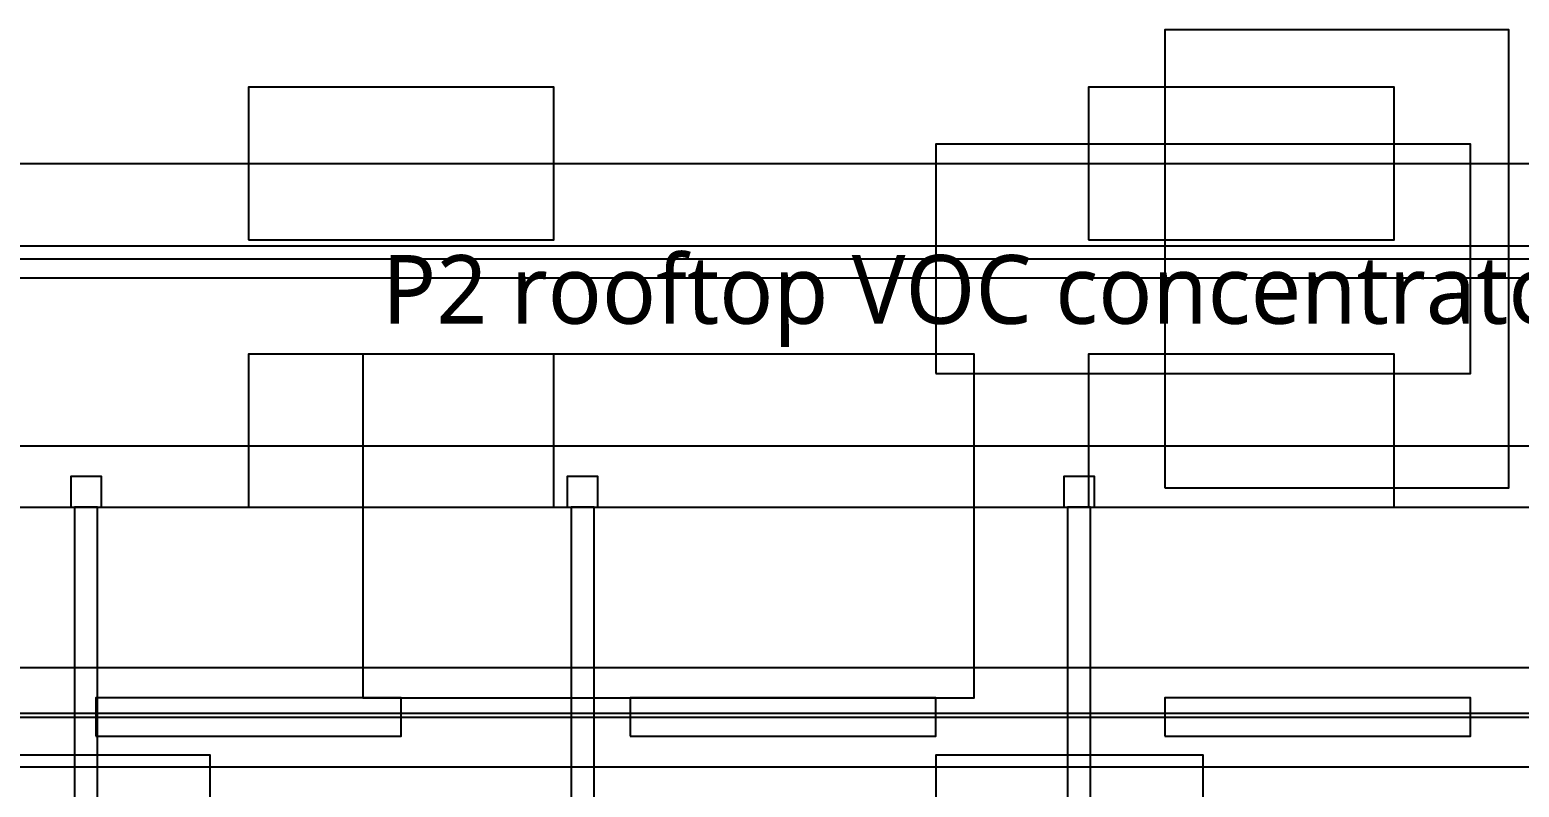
# Model space of a CAD drawing. Header units: metres. Extents: x -1640 to 1560, y -268 to 2338.
# Drawn here: x 71.28 to 110.28, y 1723.66 to 1743.5 of the extents above; entities that cross this region are included whole.
import ezdxf

# ---------------------------------------------------------------- set-up
doc = ezdxf.new("R2010")
doc.units = ezdxf.units.M
for name, color, linetype in [('1F_ELEC', 6, 'Continuous'), ('1F_SUPPORT', 4, 'Continuous'), ('2F_SUPPORT', 4, 'Continuous'), ('3F_SUPPORT', 4, 'Continuous'), ('4F_DCC', 3, 'Continuous'), ('4F_MAU', 2, 'Continuous'), ('4F_SUPPORT', 4, 'Continuous'), ('5F_ELEC', 6, 'Continuous'), ('5F_SUPPORT', 4, 'Continuous'), ('6F_SUPPORT', 4, 'Continuous'), ('7F_SUPPORT', 4, 'Continuous'), ('8F_DCC', 3, 'Continuous'), ('8F_MAU', 2, 'Continuous'), ('8F_SUPPORT', 4, 'Continuous'), ('EHS_TREATED_EXHAUST', 30, 'Continuous'), ('RF_RSC', 4, 'Continuous'), ('UTIL_CHW.R_CONCEPT', 2, 'Continuous'), ('UTIL_CHW.S_CONCEPT', 1, 'Continuous'), ('UTIL_ELEC.EMERG_CONCEPT', 4, 'Continuous'), ('UTIL_ELEC.MV_CONCEPT', 1, 'Continuous'), ('UTIL_ELEC.UPS_CONCEPT', 3, 'Continuous'), ('UTIL_EXH.HEAT_CONCEPT', 1, 'Continuous'), ('UTIL_EXH.VOC_CONCEPT', 6, 'Continuous'), ('UTIL_HR_CONCEPT', 5, 'Continuous'), ('UTIL_PLANT', 2, 'Continuous'), ('UTIL_TEXT', 7, 'Continuous')]:
    doc.layers.add(name, color=color, linetype=linetype)
doc.styles.add('KO', font='malgun.ttf')

msp = doc.modelspace()

# ---------------------------------------------------------------- linework, layer by layer
at = {"layer": '1F_ELEC'}
for points in [[(77, 1738), (85, 1738), (85, 1742), (77, 1742)], [(99, 1738), (107, 1738), (107, 1742), (99, 1742)], [(77, 1731), (85, 1731), (85, 1735), (77, 1735)], [(99, 1731), (107, 1731), (107, 1735), (99, 1735)]]:
    msp.add_lwpolyline(points, close=True, dxfattribs=at)
at = {"layer": '1F_SUPPORT'}
msp.add_lwpolyline([(101, 1731.5), (110, 1731.5), (110, 1743.5), (101, 1743.5)], close=True, dxfattribs=at)
at = {"layer": '2F_SUPPORT'}
msp.add_lwpolyline([(101, 1731.5), (110, 1731.5), (110, 1743.5), (101, 1743.5)], close=True, dxfattribs=at)
at = {"layer": '3F_SUPPORT'}
msp.add_lwpolyline([(101, 1731.5), (110, 1731.5), (110, 1743.5), (101, 1743.5)], close=True, dxfattribs=at)
at = {"layer": '4F_DCC'}
for points in [[(73, 1725), (81, 1725), (81, 1726), (73, 1726)], [(87, 1725), (95, 1725), (95, 1726), (87, 1726)], [(101, 1725), (109, 1725), (109, 1726), (101, 1726)]]:
    msp.add_lwpolyline(points, close=True, dxfattribs=at)
at = {"layer": '4F_MAU'}
msp.add_lwpolyline([(95, 1734.5), (109, 1734.5), (109, 1740.5), (95, 1740.5)], close=True, dxfattribs=at)
at = {"layer": '4F_SUPPORT'}
msp.add_lwpolyline([(101, 1731.5), (110, 1731.5), (110, 1743.5), (101, 1743.5)], close=True, dxfattribs=at)
at = {"layer": '5F_ELEC'}
for points in [[(77, 1738), (85, 1738), (85, 1742), (77, 1742)], [(99, 1738), (107, 1738), (107, 1742), (99, 1742)], [(77, 1731), (85, 1731), (85, 1735), (77, 1735)], [(99, 1731), (107, 1731), (107, 1735), (99, 1735)]]:
    msp.add_lwpolyline(points, close=True, dxfattribs=at)
at = {"layer": '5F_SUPPORT'}
msp.add_lwpolyline([(101, 1731.5), (110, 1731.5), (110, 1743.5), (101, 1743.5)], close=True, dxfattribs=at)
at = {"layer": '6F_SUPPORT'}
msp.add_lwpolyline([(101, 1731.5), (110, 1731.5), (110, 1743.5), (101, 1743.5)], close=True, dxfattribs=at)
at = {"layer": '7F_SUPPORT'}
msp.add_lwpolyline([(101, 1731.5), (110, 1731.5), (110, 1743.5), (101, 1743.5)], close=True, dxfattribs=at)
at = {"layer": '8F_DCC'}
for points in [[(73, 1725), (81, 1725), (81, 1726), (73, 1726)], [(87, 1725), (95, 1725), (95, 1726), (87, 1726)], [(101, 1725), (109, 1725), (109, 1726), (101, 1726)]]:
    msp.add_lwpolyline(points, close=True, dxfattribs=at)
at = {"layer": '8F_MAU'}
msp.add_lwpolyline([(95, 1734.5), (109, 1734.5), (109, 1740.5), (95, 1740.5)], close=True, dxfattribs=at)
at = {"layer": '8F_SUPPORT'}
msp.add_lwpolyline([(101, 1731.5), (110, 1731.5), (110, 1743.5), (101, 1743.5)], close=True, dxfattribs=at)
at = {"layer": 'EHS_TREATED_EXHAUST'}
for points in [[(72.35, 1731), (73.15, 1731), (73.15, 1731.8), (72.35, 1731.8)], [(72.35, 1731), (73.15, 1731), (73.15, 1731.8), (72.35, 1731.8)], [(85.35, 1731), (86.15, 1731), (86.15, 1731.8), (85.35, 1731.8)], [(85.35, 1731), (86.15, 1731), (86.15, 1731.8), (85.35, 1731.8)], [(98.35, 1731), (99.15, 1731), (99.15, 1731.8), (98.35, 1731.8)], [(98.35, 1731), (99.15, 1731), (99.15, 1731.8), (98.35, 1731.8)], [(72.45, 1573), (73.05, 1573), (73.05, 1731), (72.45, 1731)], [(72.45, 1573), (73.05, 1573), (73.05, 1731), (72.45, 1731)], [(85.45, 1573), (86.05, 1573), (86.05, 1731), (85.45, 1731)], [(85.45, 1573), (86.05, 1573), (86.05, 1731), (85.45, 1731)], [(98.45, 1573), (99.05, 1573), (99.05, 1731), (98.45, 1731)], [(98.45, 1573), (99.05, 1573), (99.05, 1731), (98.45, 1731)]]:
    msp.add_lwpolyline(points, close=True, dxfattribs=at)
at = {"layer": 'RF_RSC'}
for points in [[(69, 1719.5), (76, 1719.5), (76, 1724.5), (69, 1724.5)], [(95, 1719.5), (102, 1719.5), (102, 1724.5), (95, 1724.5)]]:
    msp.add_lwpolyline(points, close=True, dxfattribs=at)
at = {"layer": 'UTIL_CHW.R_CONCEPT'}
msp.add_line((-278.2, 1726.8), (189.8, 1726.8), dxfattribs=at)
msp.add_line((-278.2, 1726.8), (189.8, 1726.8), dxfattribs=at)
at = {"layer": 'UTIL_CHW.S_CONCEPT'}
msp.add_line((-279.5, 1725.5), (188.5, 1725.5), dxfattribs=at)
msp.add_line((-279.5, 1725.5), (188.5, 1725.5), dxfattribs=at)
at = {"layer": 'UTIL_ELEC.EMERG_CONCEPT'}
for p in [(-287.3, 1740), (-283.3, 1740)]:
    msp.add_line(p, (186.3, 1740), dxfattribs=at)
at = {"layer": 'UTIL_ELEC.MV_CONCEPT'}
for p, q in [((-285.4, 1732.6), (186.4, 1732.6)), ((-285.4, 1732.6), (186.4, 1732.6)), ((-285.4, 1731), (186.4, 1731)), ((-285.4, 1731), (186.4, 1731))]:
    msp.add_line(p, q, dxfattribs=at)
at = {"layer": 'UTIL_ELEC.UPS_CONCEPT'}
msp.add_line((-257.3, 1737), (186.3, 1737), dxfattribs=at)
msp.add_line((-257.3, 1737), (186.3, 1737), dxfattribs=at)
at = {"layer": 'UTIL_EXH.HEAT_CONCEPT'}
for p, q in [((-269.55, 1737.84), (197.55, 1737.84)), ((-281.4, 1725.6), (190.4, 1725.6)), ((-281.4, 1725.6), (190.4, 1725.6))]:
    msp.add_line(p, q, dxfattribs=at)
at = {"layer": 'UTIL_EXH.VOC_CONCEPT'}
for p, q in [((-269.55, 1740), (197.55, 1740)), ((-281.4, 1724.2), (190.4, 1724.2)), ((-281.4, 1724.2), (190.4, 1724.2))]:
    msp.add_line(p, q, dxfattribs=at)
at = {"layer": 'UTIL_HR_CONCEPT'}
msp.add_line((-40.85, 1737.5), (182.35, 1737.5), dxfattribs=at)
msp.add_line((-40.85, 1737.5), (182.35, 1737.5), dxfattribs=at)
at = {"layer": 'UTIL_PLANT'}
msp.add_lwpolyline([(80, 1726), (96, 1726), (96, 1735), (80, 1735)], close=True, dxfattribs=at)

# ---------------------------------------------------------------- texts
at = {"layer": 'UTIL_TEXT', "style": 'KO'}
msp.add_text('P2 rooftop VOC concentrator rotor + oxidizer (concept)', height=1.8, dxfattribs=at).set_placement((80.5, 1735.8))

doc.saveas('drawing.dxf')
